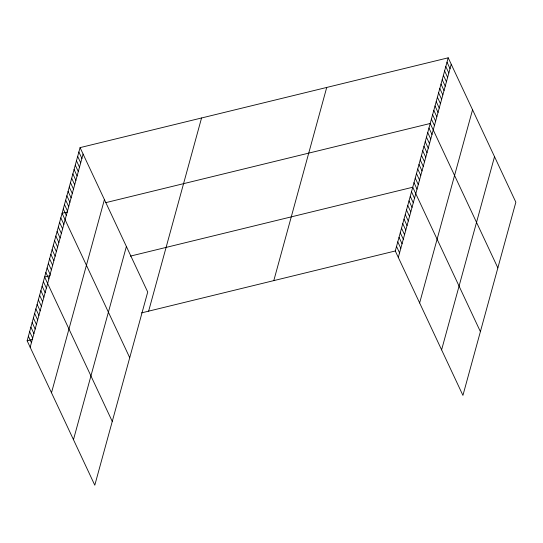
<?xml version="1.0" encoding="UTF-8"?>
<svg xmlns="http://www.w3.org/2000/svg" width="543" height="543" viewBox="0 0 543 543"><rect width="100%" height="100%" fill="white"/><g stroke="black" fill="none" stroke-linecap="round" stroke-linejoin="round"><path stroke-width="0.81" d="M80.072 147.621L147.716 292.025L94.794 485.191L27.15 340.794L80.072 147.621L448.206 57.809L515.85 202.206L462.928 395.379L395.284 250.975L448.206 57.809M30.17 347.248L83.093 154.076M51.497 392.765L104.419 199.6M73.468 439.667L126.39 246.502M148.633 311.153L201.555 117.98M273.801 280.616L326.723 87.45M398.311 257.43L451.233 64.264M419.637 302.953L472.553 109.788M441.602 349.855L494.524 156.689M67.637 211.94L62.078 213.297L129.723 357.701M105.749 202.648L430.212 123.485L497.856 267.889M50.173 275.688L44.614 277.045L112.258 421.443M130.368 256.126L412.748 187.233L480.392 331.63M27.15 340.794L32.709 339.436M141.485 312.897L395.284 250.975M447.011 62.187L450.032 68.642M445.81 66.565L448.83 73.02M444.608 70.943L447.636 77.398M443.407 75.321L446.434 81.776M442.212 79.699L445.233 86.154M441.011 84.077L444.031 90.532M439.81 88.461L442.837 94.916M438.608 92.839L441.635 99.294M437.414 97.217L440.434 103.672M436.212 101.595L439.233 108.05M435.011 105.973L438.038 112.428M433.816 110.351L436.837 116.806M432.615 114.729L435.635 121.184M431.413 119.107L434.441 125.562M428.97 128.039L431.99 134.494M427.721 132.594L430.742 139.049M426.472 137.148L429.493 143.603M425.223 141.703L428.251 148.158M423.974 146.25L427.002 152.705M422.732 150.805L425.753 157.26M421.483 155.359L424.504 161.814M420.234 159.913L423.262 166.368M418.986 164.468L422.013 170.923M417.737 169.016L420.764 175.477M416.495 173.57L419.515 180.025M415.246 178.124L418.266 184.579M413.997 182.679L417.024 189.134M411.506 191.788L414.526 198.243M410.257 196.335L413.277 202.79M409.008 200.89L412.028 207.345M407.759 205.444L410.786 211.899M406.51 209.998L409.537 216.453M405.268 214.553L408.288 221.008M404.019 219.107L407.04 225.562M402.77 223.655L405.797 230.11M401.521 228.209L404.549 234.664M400.272 232.764L403.3 239.219M399.03 237.318L402.051 243.773M397.781 241.873L400.802 248.327M396.533 246.427L399.56 252.882M78.871 151.999L81.898 158.454M77.669 156.377L80.697 162.832M76.475 160.755L79.495 167.21M75.273 165.133L78.294 171.588M74.072 169.511L77.099 175.966M72.877 173.896L75.898 180.351M71.676 178.274L74.696 184.729M70.475 182.652L73.502 189.107M69.273 187.03L72.3 193.484M68.079 191.407L71.099 197.862M66.877 195.785L69.898 202.24M65.676 200.163L68.703 206.618M64.474 204.541L67.502 210.996M63.28 208.919L66.3 215.374M60.83 217.852L63.857 224.307M59.581 222.406L62.608 228.861M58.339 226.96L61.359 233.415M57.09 231.515L60.11 237.97M55.841 236.062L58.868 242.517M54.592 240.617L57.619 247.072M53.343 245.171L56.37 251.626M52.101 249.726L55.121 256.181M50.852 254.28L53.872 260.735M49.603 258.835L52.63 265.289M48.354 263.382L51.381 269.837M47.112 267.937L50.132 274.391M45.863 272.491L48.884 278.946M43.365 281.6L46.393 288.055M42.116 286.154L45.144 292.609M40.874 290.702L43.895 297.157M39.625 295.256L42.646 301.711M38.377 299.811L41.404 306.266M37.128 304.365L40.155 310.82M35.879 308.919L38.906 315.374M34.637 313.474L37.657 319.929M33.388 318.022L36.408 324.476M32.139 322.576L35.166 329.031M30.89 327.13L33.917 333.585M29.648 331.685L32.668 338.14M28.399 336.239L31.419 342.694"/></g></svg>
